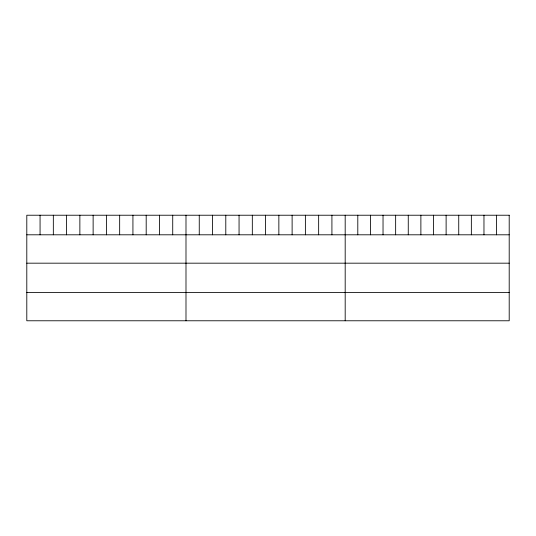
<?xml version="1.0" encoding="UTF-8"?>
<svg xmlns="http://www.w3.org/2000/svg" width="536" height="536" viewBox="0 0 536 536"><rect width="100%" height="100%" fill="white"/><g stroke="black" fill="none" stroke-linecap="round" stroke-linejoin="round"><path stroke-width="0.8" d="M26.8 234.802L509.2 234.802M26.8 263.176L509.2 263.176M26.8 292.408L509.2 292.408M496.584 215.224L496.584 234.802M483.968 215.224L483.968 234.802M471.352 215.224L471.352 234.802M458.736 215.224L458.736 234.802M446.12 215.224L446.12 234.802M433.503 215.224L433.503 234.802M420.881 215.224L420.881 234.802M408.265 215.224L408.265 234.802M395.648 215.224L395.648 234.802M383.032 215.224L383.032 234.802M370.416 215.224L370.416 234.802M357.8 215.224L357.8 234.802M345.184 215.224L345.184 320.776M331.918 215.224L331.918 234.802M318.652 215.224L318.652 234.802M305.386 215.224L305.386 234.802M292.12 215.224L292.12 234.802M278.854 215.224L278.854 234.802M265.588 215.224L265.588 234.802M252.322 215.224L252.322 234.802M239.056 215.224L239.056 234.802M225.79 215.224L225.79 234.802M212.524 215.224L212.524 234.802M199.258 215.224L199.258 234.802M185.992 215.224L185.992 320.776M172.726 215.224L172.726 234.802M159.46 215.224L159.46 234.802M146.194 215.224L146.194 234.802M132.928 215.224L132.928 234.802M119.662 215.224L119.662 234.802M106.396 215.224L106.396 234.802M93.13 215.224L93.13 234.802M79.864 215.224L79.864 234.802M66.598 215.224L66.598 234.802M53.332 215.224L53.332 234.802M40.066 215.224L40.066 234.802M509.2 215.224L26.8 215.224L26.8 320.776L509.2 320.776L509.2 215.224"/></g></svg>
